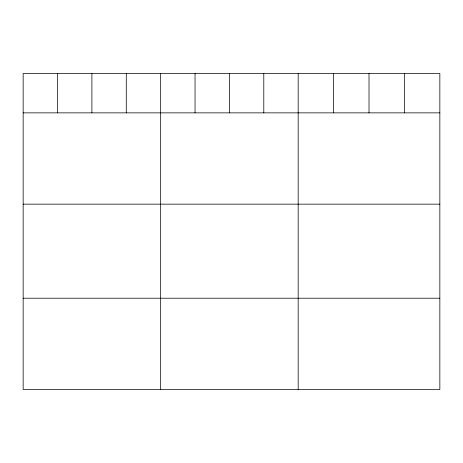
<?xml version="1.0" encoding="UTF-8"?>
<svg xmlns="http://www.w3.org/2000/svg" width="463" height="463" viewBox="0 0 463 463"><rect width="100%" height="100%" fill="white"/><g stroke="black" fill="none" stroke-linecap="round" stroke-linejoin="round"><path stroke-width="0.69" d="M439.85 112.862L439.85 389.499L23.15 389.499L23.15 73.501L439.85 73.501L439.85 112.862L23.15 112.862M23.15 204.154L439.85 204.154M23.15 298.213L439.85 298.213M404.43 73.501L404.43 112.862M369.011 73.501L369.011 112.862M333.591 73.501L333.591 112.862M298.172 73.501L298.172 389.499M263.794 73.501L263.794 112.862M229.416 73.501L229.416 112.862M195.039 73.501L195.039 112.862M160.661 73.501L160.661 389.499M126.283 73.501L126.283 112.862M91.906 73.501L91.906 112.862M57.528 73.501L57.528 112.862"/></g></svg>
